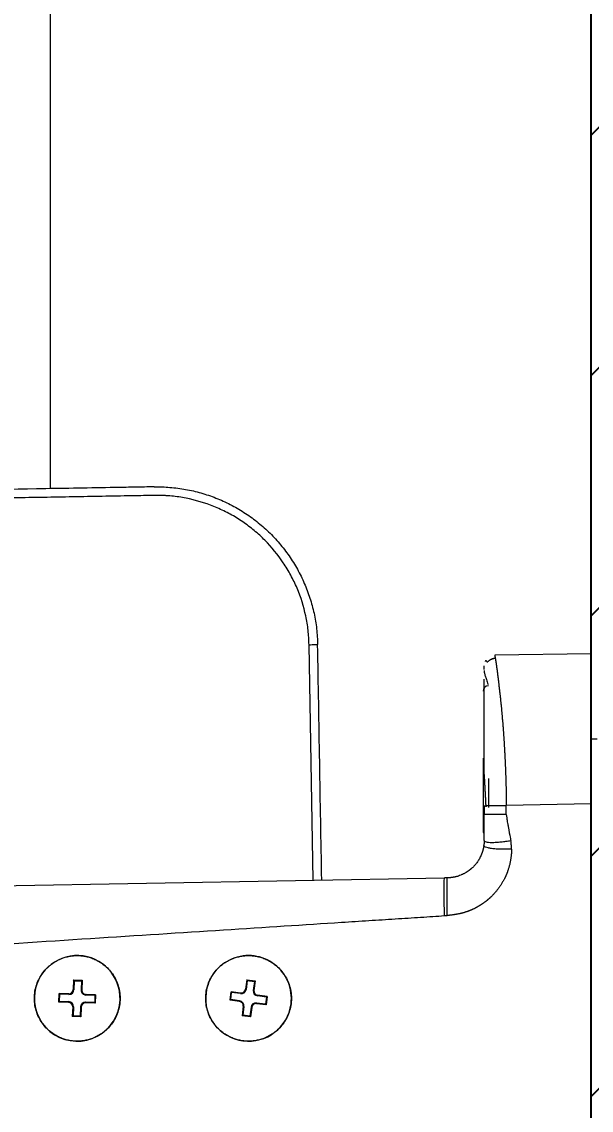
# Model space of a CAD drawing. Header units: millimetres. Extents: x 2433 to 4809, y -10272 to -6912.
# Drawn here: x 4344.4 to 4397.6, y -9118.4 to -9016.7 of the extents above; entities that cross this region are included whole.
import ezdxf

# ---------------------------------------------------------------- set-up
doc = ezdxf.new("R2010")
doc.units = ezdxf.units.MM
doc.layers.add('DIM', color=3, linetype='Continuous', lineweight=13)
doc.layers.add('hatch', color=2, linetype='Continuous')
doc.styles.add('ARIAL', font='arial.ttf')
doc.dimstyles.get("Standard").update_dxf_attribs({"dimtxt": 15, "dimasz": 15, "dimexe": 0.18, "dimexo": 0.0625, "dimgap": 4, "dimtad": 0, "dimtih": 1, "dimtoh": 1, "dimdec": 1, "dimdsep": 46, "dimtxsty": 'ARIAL', "dimcen": 0, "dimclrd": 3, "dimclre": 3, "dimclrt": 3, "dimadec": 0, "dimazin": 0, "dimtfac": 1, "dimtdec": 1, "dimtofl": 0, "dimtmove": 0, "dimatfit": 3, "dimfxl": 1, "dimtolj": 1, "dimtzin": 0, "dimarcsym": 0})

# ---------------------------------------------------------------- blocks, each defined once
blk = doc.blocks.new('*D41')
at = {"layer": 'Defpoints', "color": 0, "transparency": 16777216}
for p in [(4397.57, -8946.68), (4397.57, -8974.67), (4266.56, -9099.21)]:
    blk.add_point(p, dxfattribs=at)
at = {"layer": 'DIM', "color": 3, "lineweight": -2, "transparency": 16777216}
for p, q in [((4266.56, -8946.68), (4248.56, -8946.68)), ((4266.56, -9099.14), (4266.56, -8946.5)), ((4379.57, -8946.68), (4284.56, -8946.68)), ((4397.57, -8974.61), (4397.57, -8946.5))]:
    blk.add_line(p, q, dxfattribs=at)
at = {"layer": 'DIM', "color": 3, "transparency": 16777216}
for points in [[(4284.56, -8943.68), (4284.56, -8949.68), (4266.56, -8946.68)], [(4379.57, -8943.68), (4379.57, -8949.68), (4397.57, -8946.68)]]:
    blk.add_solid(points, dxfattribs=at)
at = {"layer": 'DIM', "color": 3, "transparency": 16777216, "insert": (4226.26, -8946.68), "char_height": 18, "attachment_point": 5, "style": 'ARIAL'}
blk.add_mtext('\\A1;131', dxfattribs=at)

msp = doc.modelspace()

# ---------------------------------------------------------------- hatches: boundary and pattern name
at = {"layer": 'hatch'}
h = msp.add_hatch(dxfattribs=at)
h.set_pattern_fill('ANSI31', color=256, scale=5)
h.set_pattern_definition([(45, (-10739.184, -4407.476), (-11.22532, 11.22532), [])])
h.paths.add_polyline_path([(4397.57, -9941.36), (4447.57, -9941.36), (4447.57, -7870.79), (4397.57, -7870.79)])

# ---------------------------------------------------------------- linework, layer by layer
msp.add_line((4397.57, -9941.36), (4397.57, -7799.37))
at = {"linetype": 'Continuous', "lineweight": 18, "extrusion": (-1, -2.22045e-16, 0)}
for p, q in [((4347.07, -9060.3), (4347.07, -8590.19)), ((4397.57, -9075.72), (4388.56, -9075.87)), ((4397.57, -9089.75), (4397.57, -9075.72)), ((4398.12, -9083.72), (4397.57, -9083.72)), ((4387.47, -9085.48), (4387.47, -9092.22)), ((4397.57, -9217.21), (4397.57, -9089.75)), ((4267.05, -9098.71), (4383.87, -9096.67)), ((4349.23, -9106.2), (4349.2, -9107.1)), ((4349.29, -9106.27), (4349.23, -9106.2)), ((4349.23, -9106.2), (4350.03, -9106.23)), ((4349.29, -9106.27), (4349.26, -9107.11)), ((4349.29, -9106.27), (4349.97, -9106.29)), ((4349.97, -9106.29), (4349.94, -9107.13)), ((4349.97, -9106.29), (4350.03, -9106.23)), ((4350.03, -9106.23), (4350, -9107.13)), ((4365.4, -9106.18), (4365.28, -9107.07)), ((4365.45, -9106.25), (4365.34, -9107.08)), ((4365.45, -9106.25), (4365.4, -9106.18)), ((4365.4, -9106.18), (4366.19, -9106.28)), ((4365.45, -9106.25), (4366.12, -9106.34)), ((4366.12, -9106.34), (4366.01, -9107.17)), ((4366.19, -9106.28), (4366.07, -9107.18)), ((4366.12, -9106.34), (4366.19, -9106.28)), ((4347.86, -9108.26), (4347.89, -9107.46)), ((4347.95, -9107.52), (4347.89, -9107.46)), ((4348.79, -9107.49), (4347.89, -9107.46)), ((4347.93, -9108.2), (4347.95, -9107.52)), ((4348.79, -9107.55), (4347.95, -9107.52)), ((4351.22, -9107.64), (4350.38, -9107.61)), ((4351.29, -9107.58), (4350.39, -9107.55)), ((4351.22, -9107.64), (4351.2, -9108.31)), ((4351.22, -9107.64), (4351.29, -9107.58)), ((4351.29, -9107.58), (4351.26, -9108.38)), ((4363.84, -9108.09), (4363.94, -9107.3)), ((4363.91, -9108.04), (4363.99, -9107.37)), ((4364.83, -9107.42), (4363.94, -9107.3)), ((4363.99, -9107.37), (4363.94, -9107.3)), ((4364.82, -9107.48), (4363.99, -9107.37)), ((4367.31, -9107.74), (4366.42, -9107.62)), ((4347.93, -9108.2), (4347.86, -9108.26)), ((4348.76, -9108.29), (4347.86, -9108.26)), ((4348.76, -9108.23), (4347.93, -9108.2)), ((4351.2, -9108.31), (4350.36, -9108.28)), ((4351.26, -9108.38), (4350.36, -9108.35)), ((4351.2, -9108.31), (4351.26, -9108.38)), ((4363.91, -9108.04), (4363.84, -9108.09)), ((4364.73, -9108.21), (4363.84, -9108.09)), ((4364.74, -9108.15), (4363.91, -9108.04)), ((4365.07, -9108.66), (4364.96, -9109.55)), ((4365.14, -9108.67), (4365.03, -9109.5)), ((4367.21, -9108.53), (4366.31, -9108.42)), ((4367.15, -9108.46), (4366.32, -9108.36)), ((4367.24, -9107.8), (4366.41, -9107.69)), ((4367.24, -9107.8), (4367.15, -9108.46)), ((4367.15, -9108.46), (4367.21, -9108.53)), ((4367.31, -9107.74), (4367.21, -9108.53)), ((4367.24, -9107.8), (4367.31, -9107.74)), ((4349.15, -9108.7), (4349.11, -9109.6)), ((4349.18, -9109.54), (4349.11, -9109.6)), ((4349.91, -9109.63), (4349.11, -9109.6)), ((4349.21, -9108.7), (4349.18, -9109.54)), ((4349.85, -9109.57), (4349.18, -9109.54)), ((4349.88, -9108.73), (4349.85, -9109.57)), ((4349.85, -9109.57), (4349.91, -9109.63)), ((4349.94, -9108.73), (4349.91, -9109.63)), ((4365.03, -9109.5), (4364.96, -9109.55)), ((4365.75, -9109.65), (4364.96, -9109.55)), ((4365.69, -9109.58), (4365.03, -9109.5)), ((4365.8, -9108.75), (4365.69, -9109.58)), ((4365.69, -9109.58), (4365.75, -9109.65)), ((4365.87, -9108.76), (4365.75, -9109.65))]:
    msp.add_line(p, q, dxfattribs=at)
at = {"linetype": 'Continuous', "lineweight": 13, "extrusion": (-1, -2.22045e-16, 0)}
for p, q in [((4371.61, -9096.88), (4371.22, -9074.88)), ((4387.97, -9087.37), (4387.97, -9090.08)), ((4397.57, -9089.75), (4389.64, -9089.89)), ((4348.79, -9107.55), (4348.79, -9107.49)), ((4349.26, -9107.11), (4349.2, -9107.1)), ((4349.94, -9107.13), (4350, -9107.13)), ((4350.38, -9107.61), (4350.39, -9107.55)), ((4364.82, -9107.48), (4364.83, -9107.42)), ((4365.34, -9107.08), (4365.28, -9107.07)), ((4366.01, -9107.17), (4366.07, -9107.18)), ((4366.41, -9107.69), (4366.42, -9107.62)), ((4348.76, -9108.23), (4348.76, -9108.29)), ((4350.36, -9108.28), (4350.36, -9108.35)), ((4364.74, -9108.15), (4364.73, -9108.21)), ((4365.14, -9108.67), (4365.07, -9108.66)), ((4366.32, -9108.36), (4366.31, -9108.42)), ((4349.21, -9108.7), (4349.15, -9108.7)), ((4349.88, -9108.73), (4349.94, -9108.73)), ((4365.8, -9108.75), (4365.87, -9108.76))]:
    msp.add_line(p, q, dxfattribs=at)
at = {"linetype": 'Continuous', "lineweight": 18}
for centre, radius, start, end in [((4387.97, -9079.22), 0.5, 90, 180), ((4387.97, -9092.22), 0.5, 180, 215.28), ((4349.57, -9107.92), 4, 357.9645, 177.9645), ((4365.57, -9107.92), 4, 352.5358, 172.5358), ((4348.8, -9107.09), 0.4, 267.9645, 357.9645), ((4348.8, -9107.09), 0.463, 267.9645, 357.9645), ((4350.4, -9107.15), 0.463, 177.9645, 267.9645), ((4350.4, -9107.15), 0.4, 177.9645, 267.9645), ((4365.57, -9107.92), 4, 172.5358, 352.5358), ((4364.88, -9107.02), 0.463, 262.5358, 352.5358), ((4364.88, -9107.02), 0.4, 262.5358, 352.5358), ((4366.47, -9107.23), 0.463, 172.5358, 262.5358), ((4366.47, -9107.23), 0.4, 172.5358, 262.5358), ((4349.57, -9107.92), 4, 177.9645, 357.9645), ((4348.75, -9108.69), 0.463, 357.9645, 87.9645), ((4348.75, -9108.69), 0.4, 357.9645, 87.9645), ((4350.34, -9108.74), 0.463, 87.9645, 177.9645), ((4350.34, -9108.74), 0.4, 87.9645, 177.9645), ((4364.68, -9108.61), 0.4, 352.5358, 82.5358), ((4364.68, -9108.61), 0.463, 352.5358, 82.5358), ((4366.26, -9108.81), 0.463, 82.5358, 172.5358), ((4366.26, -9108.81), 0.4, 82.5358, 172.5358)]:
    msp.add_arc(centre, radius, start, end, dxfattribs=at)
for points, degree, knots in [([(4356.76, -9060.13), (4356.68, -9060.14), (4356.44, -9060.14), (4355.93, -9060.15), (4355.22, -9060.16), (4354.36, -9060.18), (4352.65, -9060.21), (4350.07, -9060.25), (4343.2, -9060.37), (4332.9, -9060.55), (4314.58, -9060.87), (4300.84, -9061.11), (4291.68, -9061.27)], 3, [0, 0, 0, 0, 0.003853, 0.01045, 0.023644, 0.036838, 0.050032, 0.102808, 0.155584, 0.366688, 0.577792, 1, 1, 1, 1]), ([(4356.76, -9060.14), (4357.25, -9060.13), (4357.74, -9060.14), (4358.72, -9060.22), (4359.21, -9060.29), (4360.18, -9060.46), (4360.65, -9060.57), (4361.6, -9060.84), (4362.06, -9061), (4362.98, -9061.36), (4363.43, -9061.56), (4364.3, -9062.01), (4364.73, -9062.25), (4365.55, -9062.78), (4365.95, -9063.07), (4366.72, -9063.68), (4367.09, -9064), (4367.8, -9064.68), (4368.13, -9065.04), (4368.77, -9065.79), (4369.07, -9066.18), (4369.63, -9066.99), (4369.89, -9067.4), (4370.37, -9068.26), (4370.58, -9068.7), (4370.97, -9069.6), (4371.15, -9070.06), (4371.45, -9070.99), (4371.58, -9071.47), (4371.79, -9072.43), (4371.87, -9072.91), (4371.98, -9073.89), (4372.01, -9074.38), (4372.02, -9074.87)], 3, [0, 0, 0, 0, 0.0625, 0.0625, 0.125, 0.125, 0.1875, 0.1875, 0.25, 0.25, 0.3125, 0.3125, 0.375, 0.375, 0.4375, 0.4375, 0.5, 0.5, 0.5625, 0.5625, 0.625, 0.625, 0.6875, 0.6875, 0.75, 0.75, 0.8125, 0.8125, 0.875, 0.875, 0.9375, 0.9375, 1, 1, 1, 1]), ([(4388.56, -9075.87), (4388.56, -9075.87), (4388.56, -9075.87), (4388.56, -9075.87), (4388.56, -9075.88), (4388.56, -9075.88), (4388.56, -9075.88), (4388.56, -9075.88), (4388.56, -9075.88), (4388.56, -9075.88), (4388.56, -9075.89), (4388.56, -9075.89), (4388.56, -9075.89), (4388.56, -9075.89), (4388.56, -9075.9), (4388.56, -9075.9), (4388.56, -9075.91), (4388.56, -9075.91), (4388.57, -9075.92), (4388.57, -9075.92), (4388.57, -9075.93), (4388.57, -9075.93), (4388.57, -9075.94), (4388.57, -9075.95), (4388.57, -9075.95), (4388.58, -9075.96), (4388.58, -9075.97), (4388.58, -9075.98), (4388.58, -9075.99), (4388.58, -9076), (4388.58, -9076.01), (4388.59, -9076.02), (4388.59, -9076.03), (4388.59, -9076.04), (4388.59, -9076.05), (4388.6, -9076.07), (4388.6, -9076.08), (4388.6, -9076.09), (4388.6, -9076.11), (4388.61, -9076.12), (4388.61, -9076.14), (4388.61, -9076.15), (4388.61, -9076.17), (4388.62, -9076.19), (4388.62, -9076.2), (4388.62, -9076.22), (4388.63, -9076.24), (4388.63, -9076.26), (4388.63, -9076.28), (4388.64, -9076.3), (4388.64, -9076.32), (4388.64, -9076.34), (4388.65, -9076.37), (4388.65, -9076.39), (4388.66, -9076.41), (4388.66, -9076.44), (4388.66, -9076.46), (4388.67, -9076.49), (4388.67, -9076.52), (4388.68, -9076.54), (4388.68, -9076.57), (4388.68, -9076.6), (4388.69, -9076.63), (4388.69, -9076.66), (4388.7, -9076.69), (4388.7, -9076.73), (4388.71, -9076.76), (4388.71, -9076.79), (4388.72, -9076.83), (4388.72, -9076.86), (4388.73, -9076.9), (4388.73, -9076.94), (4388.74, -9076.97), (4388.74, -9077.01), (4388.75, -9077.05), (4388.75, -9077.09), (4388.76, -9077.13), (4388.77, -9077.18), (4388.77, -9077.22), (4388.78, -9077.26), (4388.78, -9077.31), (4388.79, -9077.36), (4388.8, -9077.4), (4388.8, -9077.45), (4388.81, -9077.5), (4388.81, -9077.55), (4388.82, -9077.6), (4388.83, -9077.65), (4388.83, -9077.71), (4388.84, -9077.76), (4388.85, -9077.82), (4388.85, -9077.87), (4388.86, -9077.93), (4388.87, -9077.99), (4388.88, -9078.05), (4388.88, -9078.11), (4388.89, -9078.17), (4388.9, -9078.23), (4388.91, -9078.29), (4388.91, -9078.36), (4388.92, -9078.42), (4388.93, -9078.49), (4388.94, -9078.56), (4388.94, -9078.63), (4388.95, -9078.7), (4388.96, -9078.77), (4388.97, -9078.84), (4388.98, -9078.91), (4388.99, -9078.99), (4388.99, -9079.06), (4389, -9079.14), (4389.01, -9079.22), (4389.02, -9079.3), (4389.03, -9079.38), (4389.04, -9079.46), (4389.05, -9079.54), (4389.06, -9079.63), (4389.07, -9079.71), (4389.08, -9079.8), (4389.09, -9079.89), (4389.1, -9079.99), (4389.11, -9080.1), (4389.12, -9080.23), (4389.14, -9080.36), (4389.15, -9080.48), (4389.16, -9080.61), (4389.18, -9080.75), (4389.19, -9080.88), (4389.2, -9081.01), (4389.21, -9081.14), (4389.23, -9081.28), (4389.24, -9081.41), (4389.25, -9081.54), (4389.26, -9081.68), (4389.27, -9081.82), (4389.28, -9081.95), (4389.3, -9082.09), (4389.31, -9082.23), (4389.32, -9082.36), (4389.33, -9082.5), (4389.34, -9082.64), (4389.35, -9082.78), (4389.36, -9082.92), (4389.37, -9083.05), (4389.38, -9083.19), (4389.39, -9083.33), (4389.4, -9083.47), (4389.41, -9083.61), (4389.42, -9083.75), (4389.43, -9083.89), (4389.44, -9084.03), (4389.44, -9084.17), (4389.45, -9084.31), (4389.46, -9084.44), (4389.47, -9084.58), (4389.48, -9084.72), (4389.48, -9084.86), (4389.49, -9085), (4389.5, -9085.14), (4389.51, -9085.27), (4389.51, -9085.41), (4389.52, -9085.55), (4389.53, -9085.68), (4389.53, -9085.82), (4389.54, -9085.96), (4389.55, -9086.09), (4389.55, -9086.23), (4389.56, -9086.36), (4389.56, -9086.5), (4389.57, -9086.63), (4389.57, -9086.76), (4389.58, -9086.9), (4389.58, -9087.03), (4389.59, -9087.16), (4389.59, -9087.29), (4389.6, -9087.42), (4389.6, -9087.55), (4389.6, -9087.68), (4389.61, -9087.81), (4389.61, -9087.94), (4389.61, -9088.07), (4389.62, -9088.19), (4389.62, -9088.32), (4389.62, -9088.44), (4389.62, -9088.57), (4389.63, -9088.69), (4389.63, -9088.81), (4389.63, -9088.94), (4389.63, -9089.06), (4389.63, -9089.18), (4389.63, -9089.3), (4389.64, -9089.42), (4389.64, -9089.54), (4389.64, -9089.66), (4389.64, -9089.77), (4389.64, -9089.85), (4389.64, -9089.89)], 3, [0, 0, 0, 0, 0.002665, 0.005355, 0.008072, 0.010815, 0.013584, 0.016378, 0.019199, 0.022046, 0.024918, 0.027817, 0.030742, 0.033692, 0.036669, 0.039672, 0.042701, 0.045755, 0.048836, 0.051943, 0.055076, 0.058235, 0.06142, 0.064631, 0.067868, 0.071131, 0.07442, 0.077735, 0.081076, 0.084443, 0.087836, 0.091255, 0.094701, 0.098172, 0.101669, 0.105193, 0.108742, 0.112318, 0.11592, 0.119547, 0.123201, 0.126881, 0.130587, 0.134318, 0.138076, 0.14186, 0.145671, 0.149507, 0.153369, 0.157257, 0.161172, 0.165112, 0.169078, 0.173071, 0.17709, 0.181134, 0.185205, 0.189302, 0.193425, 0.197574, 0.201749, 0.20595, 0.210177, 0.214431, 0.21871, 0.223015, 0.227347, 0.231705, 0.236088, 0.240498, 0.244934, 0.249396, 0.253884, 0.258398, 0.262938, 0.267505, 0.272097, 0.276716, 0.28136, 0.286031, 0.290728, 0.29545, 0.300199, 0.304974, 0.309775, 0.314603, 0.319456, 0.324335, 0.329241, 0.334172, 0.33913, 0.344114, 0.349124, 0.35416, 0.359222, 0.36431, 0.369424, 0.374565, 0.379731, 0.384924, 0.390142, 0.395387, 0.400658, 0.405955, 0.411278, 0.416627, 0.422002, 0.427404, 0.432831, 0.438285, 0.443764, 0.44927, 0.454802, 0.46036, 0.465944, 0.471554, 0.477191, 0.482853, 0.488541, 0.494256, 0.499997, 0.508075, 0.516116, 0.524118, 0.532081, 0.540006, 0.547893, 0.555742, 0.563552, 0.571324, 0.579058, 0.586753, 0.594411, 0.602029, 0.60961, 0.617152, 0.624657, 0.632122, 0.63955, 0.646939, 0.65429, 0.661603, 0.668878, 0.676115, 0.683313, 0.690473, 0.697595, 0.704679, 0.711724, 0.718732, 0.725701, 0.732632, 0.739525, 0.74638, 0.753197, 0.759975, 0.766716, 0.773418, 0.780083, 0.786709, 0.793297, 0.799848, 0.80636, 0.812834, 0.81927, 0.825668, 0.832028, 0.83835, 0.844635, 0.850881, 0.857089, 0.863259, 0.869392, 0.875486, 0.881543, 0.887561, 0.893542, 0.899485, 0.90539, 0.911257, 0.917087, 0.922878, 0.928632, 0.934348, 0.940027, 0.945667, 0.95127, 0.956835, 0.962362, 0.967852, 0.973304, 0.978719, 0.984095, 0.989434, 0.994736, 1, 1, 1, 1]), ([(4387.57, -9077.19), (4387.57, -9077.19), (4387.57, -9077.05), (4387.57, -9076.97), (4387.57, -9076.89), (4387.57, -9076.87)], 2, [0, 0, 0, 0.000062, 0.500031, 0.500031, 1, 1, 1]), ([(4387.57, -9087), (4387.57, -9086.09), (4387.57, -9085.25), (4387.57, -9084.3), (4387.57, -9083.46), (4387.57, -9082.66), (4387.57, -9081.93), (4387.57, -9080.63), (4387.57, -9079.62), (4387.57, -9078.89), (4387.57, -9078.32), (4387.57, -9078.2), (4387.57, -9078.09)], 2, [0, 0, 0, 0.10994, 0.10994, 0.243402, 0.243402, 0.376864, 0.376864, 0.643789, 0.643789, 0.910714, 0.910714, 1, 1, 1]), ([(4387.57, -9089.92), (4387.57, -9089.92), (4387.57, -9089.92), (4387.57, -9089.92), (4387.57, -9089.92), (4387.57, -9089.92), (4387.58, -9089.92), (4387.58, -9089.92), (4387.58, -9089.92), (4387.58, -9089.92), (4387.58, -9089.92), (4387.58, -9089.92), (4387.58, -9089.92), (4387.59, -9089.92), (4387.59, -9089.92), (4387.59, -9089.92), (4387.6, -9089.92), (4387.6, -9089.92), (4387.6, -9089.92), (4387.61, -9089.92), (4387.61, -9089.92), (4387.61, -9089.92), (4387.62, -9089.92), (4387.62, -9089.92), (4387.63, -9089.92), (4387.63, -9089.92), (4387.64, -9089.92), (4387.65, -9089.92), (4387.65, -9089.92), (4387.66, -9089.92), (4387.67, -9089.92), (4387.68, -9089.92), (4387.68, -9089.92), (4387.69, -9089.92), (4387.7, -9089.92), (4387.71, -9089.92), (4387.72, -9089.92), (4387.73, -9089.92), (4387.74, -9089.92), (4387.75, -9089.92), (4387.76, -9089.92), (4387.77, -9089.92), (4387.78, -9089.92), (4387.79, -9089.92), (4387.81, -9089.92), (4387.82, -9089.92), (4387.83, -9089.92), (4387.85, -9089.91), (4387.86, -9089.91), (4387.88, -9089.91), (4387.89, -9089.91), (4387.91, -9089.91), (4387.92, -9089.91), (4387.94, -9089.91), (4387.96, -9089.91), (4387.97, -9089.91), (4387.99, -9089.91), (4388.01, -9089.91), (4388.03, -9089.91), (4388.05, -9089.91), (4388.07, -9089.91), (4388.09, -9089.91), (4388.11, -9089.91), (4388.13, -9089.91), (4388.16, -9089.91), (4388.18, -9089.91), (4388.2, -9089.91), (4388.23, -9089.91), (4388.25, -9089.91), (4388.28, -9089.91), (4388.3, -9089.91), (4388.33, -9089.91), (4388.35, -9089.91), (4388.38, -9089.91), (4388.41, -9089.91), (4388.44, -9089.91), (4388.47, -9089.9), (4388.49, -9089.9), (4388.52, -9089.9), (4388.55, -9089.9), (4388.59, -9089.9), (4388.62, -9089.9), (4388.65, -9089.9), (4388.68, -9089.9), (4388.71, -9089.9), (4388.75, -9089.9), (4388.78, -9089.9), (4388.82, -9089.9), (4388.85, -9089.9), (4388.89, -9089.9), (4388.92, -9089.9), (4388.96, -9089.9), (4389, -9089.9), (4389.03, -9089.9), (4389.07, -9089.9), (4389.11, -9089.9), (4389.15, -9089.9), (4389.19, -9089.89), (4389.22, -9089.89), (4389.26, -9089.89), (4389.3, -9089.89), (4389.34, -9089.89), (4389.39, -9089.89), (4389.43, -9089.89), (4389.47, -9089.89), (4389.51, -9089.89), (4389.55, -9089.89), (4389.59, -9089.89), (4389.62, -9089.89), (4389.64, -9089.89)], 3, [0, 0, 0, 0, 0.005626, 0.011323, 0.017089, 0.022925, 0.028831, 0.034807, 0.040853, 0.04697, 0.053156, 0.059413, 0.06574, 0.072138, 0.078606, 0.085145, 0.091754, 0.098433, 0.105183, 0.112004, 0.118896, 0.125858, 0.132891, 0.139994, 0.147168, 0.154413, 0.161728, 0.169114, 0.176571, 0.184098, 0.191696, 0.199365, 0.207104, 0.214913, 0.222792, 0.230742, 0.238762, 0.246853, 0.255013, 0.263243, 0.271543, 0.279913, 0.288352, 0.296861, 0.305439, 0.314087, 0.322804, 0.33159, 0.340444, 0.349368, 0.358361, 0.367422, 0.376552, 0.38575, 0.395017, 0.404353, 0.413757, 0.423229, 0.43277, 0.44238, 0.452058, 0.461805, 0.471621, 0.481507, 0.491461, 0.501486, 0.51158, 0.521745, 0.531981, 0.542288, 0.552667, 0.563117, 0.573639, 0.584233, 0.594899, 0.605638, 0.616449, 0.627333, 0.638289, 0.649317, 0.660418, 0.671591, 0.682837, 0.694154, 0.705544, 0.717005, 0.728538, 0.740143, 0.751818, 0.763565, 0.775382, 0.787269, 0.799227, 0.811255, 0.823352, 0.835519, 0.847755, 0.860061, 0.872436, 0.884879, 0.897392, 0.909974, 0.922624, 0.935345, 0.948134, 0.960994, 0.973925, 0.986926, 1, 1, 1, 1]), ([(4387.57, -9093.16), (4387.57, -9092.99), (4387.57, -9092.78), (4387.57, -9092.6), (4387.57, -9092.54), (4387.57, -9092.51), (4387.57, -9092.5), (4387.57, -9092.49), (4387.57, -9092.49), (4387.57, -9092.49), (4387.57, -9092.38), (4387.57, -9092.23), (4387.57, -9092.05), (4387.57, -9091.96), (4387.57, -9091.92), (4387.57, -9091.9), (4387.57, -9091.89), (4387.57, -9091.88), (4387.57, -9091.36), (4387.57, -9090.98), (4387.57, -9090.75)], 3, [0, 0, 0, 0, 0.125, 0.1875, 0.21875, 0.234375, 0.242188, 0.246094, 0.246094, 0.25, 0.25, 0.375, 0.4375, 0.46875, 0.484375, 0.492188, 0.492188, 0.5, 0.5, 1, 1, 1, 1]), ([(4389.64, -9090.75), (4389.63, -9090.75), (4389.61, -9090.75), (4389.59, -9090.75), (4389.56, -9090.75), (4389.54, -9090.75), (4389.51, -9090.75), (4389.47, -9090.75), (4389.44, -9090.75), (4389.41, -9090.75), (4389.37, -9090.75), (4389.33, -9090.75), (4389.29, -9090.75), (4389.25, -9090.75), (4389.2, -9090.75), (4389.15, -9090.75), (4389.11, -9090.75), (4389.06, -9090.75), (4389.01, -9090.75), (4388.95, -9090.75), (4388.9, -9090.75), (4388.85, -9090.75), (4388.8, -9090.75), (4388.74, -9090.75), (4388.67, -9090.75), (4388.58, -9090.75), (4388.47, -9090.75), (4388.36, -9090.75), (4388.26, -9090.75), (4388.18, -9090.75), (4388.1, -9090.75), (4387.99, -9090.75), (4387.86, -9090.75), (4387.75, -9090.75), (4387.68, -9090.75), (4387.65, -9090.75), (4387.62, -9090.75), (4387.6, -9090.75), (4387.59, -9090.75), (4387.58, -9090.75), (4387.58, -9090.75), (4387.57, -9090.75), (4387.57, -9090.75), (4387.57, -9090.75), (4387.57, -9090.75)], 3, [0, 0, 0, 0, 0.00695, 0.014444, 0.022488, 0.031089, 0.040254, 0.049991, 0.060309, 0.071214, 0.082716, 0.094824, 0.107547, 0.120894, 0.134875, 0.149496, 0.164765, 0.180689, 0.197273, 0.214525, 0.232451, 0.251057, 0.265066, 0.284462, 0.30932, 0.339717, 0.375723, 0.427854, 0.469357, 0.500051, 0.526263, 0.576932, 0.651606, 0.748975, 0.790701, 0.82846, 0.862347, 0.892458, 0.918906, 0.941811, 0.961282, 0.977417, 0.990299, 1, 1, 1, 1]), ([(4389.64, -9090.75), (4389.65, -9090.85), (4389.67, -9091.01), (4389.7, -9091.16), (4389.71, -9091.24), (4389.72, -9091.27), (4389.72, -9091.29), (4389.72, -9091.3), (4389.73, -9091.38), (4389.75, -9091.49), (4389.79, -9091.67), (4389.8, -9091.77), (4389.81, -9091.82), (4389.82, -9091.85), (4389.82, -9091.86), (4389.82, -9091.87), (4389.82, -9091.87), (4389.82, -9091.87), (4389.98, -9092.74), (4390.06, -9093.17), (4390.06, -9093.17)], 3, [0, 0, 0, 0, 0.125, 0.1875, 0.21875, 0.234375, 0.234375, 0.25, 0.25, 0.375, 0.4375, 0.46875, 0.484375, 0.492187, 0.496094, 0.498047, 0.498047, 0.5, 0.5, 1, 1, 1, 1]), ([(4387.57, -9093.16), (4387.57, -9093.17), (4387.57, -9093.2), (4387.57, -9093.23), (4387.57, -9093.26), (4387.57, -9093.29), (4387.57, -9093.33), (4387.57, -9093.36), (4387.57, -9093.4), (4387.56, -9093.44), (4387.56, -9093.47), (4387.56, -9093.51), (4387.55, -9093.55), (4387.55, -9093.59), (4387.54, -9093.61), (4387.54, -9093.63)], 3, [0, 0, 0, 0, 0.069727, 0.139543, 0.209947, 0.281417, 0.354416, 0.42939, 0.506725, 0.586268, 0.667515, 0.749974, 0.833173, 0.91666, 1, 1, 1, 1]), ([(4390.13, -9093.98), (4390.13, -9093.91), (4390.13, -9093.81), (4390.12, -9093.69), (4390.12, -9093.63), (4390.12, -9093.6), (4390.11, -9093.59), (4390.11, -9093.58), (4390.11, -9093.58), (4390.11, -9093.57), (4390.11, -9093.57), (4390.11, -9093.52), (4390.09, -9093.38), (4390.08, -9093.29), (4390.06, -9093.17)], 3, [0, 0, 0, 0, 0.25, 0.375, 0.4375, 0.46875, 0.484375, 0.492187, 0.492187, 0.5, 0.5, 0.75, 0.75, 1, 1, 1, 1]), ([(4387.54, -9093.63), (4387.54, -9093.64), (4387.54, -9093.65), (4387.54, -9093.68), (4387.53, -9093.71), (4387.53, -9093.73), (4387.52, -9093.76), (4387.52, -9093.79), (4387.51, -9093.82), (4387.51, -9093.85), (4387.5, -9093.88), (4387.49, -9093.9), (4387.49, -9093.93), (4387.48, -9093.96), (4387.47, -9093.99), (4387.47, -9094.02), (4387.46, -9094.05), (4387.45, -9094.08), (4387.44, -9094.11), (4387.43, -9094.15), (4387.42, -9094.18), (4387.41, -9094.21), (4387.4, -9094.24), (4387.39, -9094.27), (4387.38, -9094.3), (4387.37, -9094.34), (4387.36, -9094.37), (4387.35, -9094.4), (4387.33, -9094.43), (4387.32, -9094.47), (4387.31, -9094.5), (4387.29, -9094.53), (4387.28, -9094.57), (4387.26, -9094.6), (4387.25, -9094.64), (4387.23, -9094.67), (4387.2, -9094.75), (4387.13, -9094.87), (4387.04, -9095.03), (4386.94, -9095.18), (4386.84, -9095.31), (4386.73, -9095.44), (4386.62, -9095.57), (4386.51, -9095.68), (4386.42, -9095.76), (4386.36, -9095.81), (4386.33, -9095.84), (4386.3, -9095.86), (4386.27, -9095.89), (4386.24, -9095.91), (4386.21, -9095.93), (4386.18, -9095.96), (4386.15, -9095.98), (4386.12, -9096), (4386.09, -9096.02), (4386.06, -9096.05), (4386.03, -9096.07), (4386, -9096.09), (4385.96, -9096.11), (4385.94, -9096.13), (4385.9, -9096.15), (4385.85, -9096.18), (4385.77, -9096.22), (4385.68, -9096.27), (4385.58, -9096.32), (4385.49, -9096.36), (4385.35, -9096.42), (4385.18, -9096.49), (4385.01, -9096.54), (4384.88, -9096.57), (4384.8, -9096.59), (4384.75, -9096.6), (4384.71, -9096.61), (4384.67, -9096.61), (4384.62, -9096.62), (4384.58, -9096.63), (4384.54, -9096.63), (4384.49, -9096.64), (4384.45, -9096.64), (4384.4, -9096.65), (4384.35, -9096.65), (4384.3, -9096.66), (4384.26, -9096.66), (4384.21, -9096.66), (4384.17, -9096.66), (4384.15, -9096.66), (4384.13, -9096.66)], 3, [0, 0, 0, 0, 0.005346, 0.010792, 0.016336, 0.021971, 0.027692, 0.033494, 0.039369, 0.045311, 0.051313, 0.057367, 0.063469, 0.069622, 0.075828, 0.08209, 0.08841, 0.094792, 0.101239, 0.107755, 0.114342, 0.121003, 0.127736, 0.134541, 0.141418, 0.148365, 0.155383, 0.162469, 0.169624, 0.176846, 0.184134, 0.191488, 0.198907, 0.206388, 0.213932, 0.221537, 0.229202, 0.26724, 0.304391, 0.34054, 0.375522, 0.409361, 0.442269, 0.474477, 0.505683, 0.513613, 0.521517, 0.52939, 0.537227, 0.545025, 0.552778, 0.560482, 0.56814, 0.575771, 0.583396, 0.591036, 0.598713, 0.606448, 0.614264, 0.622174, 0.626174, 0.63738, 0.655995, 0.681923, 0.700971, 0.721345, 0.742998, 0.791601, 0.828517, 0.854187, 0.868894, 0.877303, 0.885705, 0.894107, 0.902549, 0.911092, 0.9198, 0.928712, 0.937842, 0.947202, 0.956725, 0.966216, 0.975469, 0.98429, 0.992519, 1, 1, 1, 1]), ([(4390.13, -9093.98), (4390.12, -9095.14), (4389.71, -9096.2), (4389.5, -9096.73), (4388.89, -9097.71), (4388.12, -9098.56), (4387.65, -9098.92), (4387.17, -9099.28), (4386.64, -9099.54), (4386.09, -9099.81), (4385.46, -9099.97), (4384.85, -9100.12), (4384.13, -9100.18)], 2, [0, 0, 0, 0.25, 0.25, 0.375, 0.5, 0.625, 0.625, 0.75, 0.75, 0.875, 0.875, 1, 1, 1]), ([(4384.13, -9096.66), (4384.11, -9096.66), (4384.09, -9096.66), (4384.06, -9096.66), (4384.05, -9096.66), (4384.03, -9096.67), (4384.02, -9096.67), (4383.95, -9096.67), (4383.91, -9096.67), (4383.87, -9096.67)], 3, [0, 0, 0, 0, 0.25, 0.25, 0.375, 0.375, 0.5, 0.5, 1, 1, 1, 1]), ([(4384.11, -9097.69), (4384.11, -9097.35), (4384.11, -9096.81), (4384.13, -9096.66), (4384.13, -9096.66)], 3, [0, 0, 0, 0, 0.50071, 1, 1, 1, 1]), ([(4384.13, -9100.18), (4384.13, -9099.76), (4384.11, -9098.87), (4384.11, -9098.04), (4384.11, -9097.69), (4384.11, -9097.69)], 3, [0, 0, 0, 0, 0.498874, 0.999792, 1, 1, 1, 1]), ([(4383.87, -9100.19), (4383.92, -9100.19), (4383.96, -9100.19), (4384.04, -9100.18), (4384.08, -9100.17), (4384.13, -9100.18)], 3, [0, 0, 0, 0, 0.5, 0.5, 1, 1, 1, 1])]:
    msp.add_open_spline(points, degree=degree, knots=knots, dxfattribs=at)
at = {"linetype": 'Continuous', "lineweight": 13}
for points, knots in [([(4371.22, -9074.88), (4371.21, -9074.43), (4371.17, -9073.75), (4371.08, -9073.09), (4371, -9072.64), (4370.96, -9072.42), (4370.73, -9071.31), (4370.46, -9070.44), (4369.93, -9069.19), (4369.63, -9068.58), (4369.3, -9067.99), (4369.06, -9067.6), (4368.94, -9067.41), (4368.31, -9066.47), (4367.74, -9065.77), (4366.78, -9064.81), (4366.29, -9064.35), (4365.75, -9063.93), (4365.39, -9063.66), (4365.21, -9063.53), (4364.65, -9063.14), (4364.26, -9062.91), (4363.47, -9062.47), (4363.07, -9062.28), (4361.81, -9061.74), (4360.95, -9061.46), (4359.62, -9061.17), (4358.96, -9061.05), (4358.17, -9060.98), (4357.78, -9060.95), (4357.58, -9060.94), (4357.48, -9060.94), (4357.44, -9060.94), (4357.41, -9060.94), (4357.39, -9060.94), (4357.28, -9060.94), (4357.13, -9060.93), (4356.92, -9060.93), (4356.81, -9060.94), (4356.75, -9060.94), (4356.73, -9060.94), (4356.71, -9060.94), (4356.71, -9060.94), (4356.7, -9060.94), (4356.61, -9060.94), (4356.46, -9060.94), (4356.25, -9060.94), (4356.14, -9060.95), (4356.08, -9060.95), (4356.04, -9060.95), (4356.03, -9060.95), (4356.02, -9060.95), (4356.02, -9060.95), (4355.65, -9060.96), (4355.2, -9060.96), (4354.86, -9060.97), (4354.74, -9060.97), (4354.69, -9060.97), (4354.67, -9060.97), (4354.66, -9060.97), (4354.65, -9060.97), (4354.65, -9060.97), (4354.65, -9060.97), (4353.73, -9060.99), (4352.82, -9061.01), (4350.08, -9061.05), (4348.26, -9061.09), (4344.61, -9061.15), (4342.78, -9061.18), (4340.05, -9061.23), (4338.68, -9061.25), (4337.08, -9061.28), (4336.28, -9061.29), (4335.89, -9061.3), (4335.69, -9061.3), (4335.59, -9061.31), (4335.54, -9061.31), (4335.51, -9061.31), (4335.5, -9061.31), (4335.49, -9061.31), (4335.49, -9061.31), (4335.49, -9061.31), (4335.47, -9061.31), (4334.77, -9061.32), (4332.78, -9061.36), (4331.5, -9061.38), (4330.78, -9061.39), (4330.4, -9061.4), (4330.21, -9061.4), (4330.11, -9061.4), (4330.07, -9061.4), (4330.04, -9061.4), (4330.03, -9061.4), (4328.39, -9061.43), (4326.5, -9061.47), (4325.21, -9061.49), (4324.8, -9061.49), (4324.65, -9061.5), (4324.59, -9061.5), (4324.56, -9061.5), (4324.55, -9061.5), (4324.54, -9061.5), (4324.54, -9061.5), (4324.54, -9061.5), (4324.54, -9061.5), (4324.54, -9061.5), (4322.67, -9061.53), (4319.9, -9061.58), (4316.73, -9061.64), (4315.15, -9061.66), (4314.37, -9061.68), (4313.98, -9061.68), (4313.79, -9061.69), (4313.69, -9061.69), (4313.64, -9061.69), (4313.62, -9061.69), (4313.6, -9061.69), (4313.6, -9061.69), (4313.59, -9061.69), (4313.59, -9061.69), (4300.15, -9061.92), (4292.85, -9062.05), (4291.7, -9062.07)], [0, 0, 0, 0, 0.015625, 0.023437, 0.023437, 0.03125, 0.03125, 0.0625, 0.0625, 0.078125, 0.085937, 0.085937, 0.09375, 0.09375, 0.125, 0.125, 0.140625, 0.148437, 0.148437, 0.15625, 0.15625, 0.171875, 0.171875, 0.1875, 0.1875, 0.21875, 0.21875, 0.234375, 0.242187, 0.246094, 0.248047, 0.249023, 0.249512, 0.249512, 0.25, 0.25, 0.253906, 0.255859, 0.256836, 0.257324, 0.257568, 0.25769, 0.25769, 0.257812, 0.257812, 0.261719, 0.263672, 0.264648, 0.265137, 0.265381, 0.265503, 0.265503, 0.265625, 0.265625, 0.273437, 0.277344, 0.279297, 0.280273, 0.280762, 0.281006, 0.281128, 0.281128, 0.28125, 0.28125, 0.3125, 0.3125, 0.375, 0.375, 0.4375, 0.4375, 0.46875, 0.484375, 0.492187, 0.496094, 0.498047, 0.499023, 0.499512, 0.499756, 0.499878, 0.499939, 0.499939, 0.5, 0.5, 0.53125, 0.546875, 0.554687, 0.558594, 0.560547, 0.561523, 0.562012, 0.562256, 0.562256, 0.5625, 0.5625, 0.59375, 0.609375, 0.617187, 0.621094, 0.623047, 0.624023, 0.624512, 0.624756, 0.624878, 0.624939, 0.624939, 0.625, 0.625, 0.6875, 0.71875, 0.734375, 0.742187, 0.746094, 0.748047, 0.749023, 0.749512, 0.749756, 0.749878, 0.749939, 0.749939, 0.75, 0.75, 1, 1, 1, 1]), ([(4371.22, -9074.88), (4371.31, -9074.88), (4371.42, -9074.88), (4371.61, -9074.87), (4371.71, -9074.87), (4371.86, -9074.87), (4371.93, -9074.87), (4372, -9074.87), (4372.02, -9074.87), (4372.02, -9074.87)], [0, 0, 0, 0, 0.25, 0.25, 0.5, 0.5, 0.75, 0.75, 1, 1, 1, 1]), ([(4387.57, -9093.16), (4387.57, -9093.19), (4387.6, -9093.24), (4387.73, -9093.3), (4387.96, -9093.34), (4388.29, -9093.35), (4388.69, -9093.34), (4389.15, -9093.3), (4389.61, -9093.24), (4389.92, -9093.2), (4390.06, -9093.17)], [0, 0, 0, 0, 0.124614, 0.249722, 0.37483, 0.499938, 0.625046, 0.750155, 0.875263, 1, 1, 1, 1]), ([(4390.13, -9093.98), (4389.98, -9093.99), (4389.65, -9094), (4389.16, -9093.99), (4388.68, -9093.97), (4388.26, -9093.93), (4387.92, -9093.86), (4387.69, -9093.79), (4387.56, -9093.71), (4387.54, -9093.65), (4387.54, -9093.63)], [0, 0, 0, 0, 0.125129, 0.250259, 0.375388, 0.500517, 0.625647, 0.750776, 0.875906, 1, 1, 1, 1]), ([(4383.87, -9100.19), (4383.86, -9099.78), (4383.85, -9098.88), (4383.84, -9097.63), (4383.85, -9096.82), (4383.86, -9096.67), (4383.87, -9096.67)], [0, 0, 0, 0, 0.250024, 0.499976, 0.749929, 1, 1, 1, 1]), ([(4268.28, -9107.63), (4294.85, -9105.92), (4317.78, -9104.45), (4346.69, -9102.59), (4355.41, -9102.02), (4367.12, -9101.27), (4370.81, -9101.03), (4375.12, -9100.76), (4375.96, -9100.7), (4377.21, -9100.62), (4377.63, -9100.6), (4378.45, -9100.54), (4378.86, -9100.52), (4379.68, -9100.46), (4380.08, -9100.44), (4380.87, -9100.39), (4381.26, -9100.36), (4382.41, -9100.29), (4383.15, -9100.24), (4383.87, -9100.19)], [0, 0, 0, 0, 0.5, 0.5, 0.75, 0.75, 0.875, 0.875, 0.90625, 0.90625, 0.921875, 0.921875, 0.9375, 0.9375, 0.953125, 0.953125, 0.96875, 0.96875, 1, 1, 1, 1])]:
    msp.add_open_spline(points, degree=3, knots=knots, dxfattribs=at)
at = {"linetype": 'Continuous', "lineweight": 18}
for points, degree in [([(4372.41, -9096.87), (4372.34, -9093.2), (4372.21, -9085.87), (4372.09, -9078.54), (4372.02, -9074.87)], 3), ([(4388.6, -9076.14), (4388.16, -9076.22), (4387.85, -9076.53)], 2), ([(4388.6, -9076.15), (4388.16, -9076.22), (4387.85, -9076.53)], 2), ([(4387.81, -9076.44), (4387.72, -9076.37), (4387.67, -9076.44)], 2), ([(4387.81, -9076.43), (4387.72, -9076.37), (4387.68, -9076.43)], 2), ([(4387.57, -9077.28), (4387.53, -9077.46), (4387.94, -9078.59)], 2), ([(4387.57, -9087), (4387.73, -9090.04)], 1), ([(4387.57, -9089.92), (4387.57, -9090.2), (4387.57, -9090.47), (4387.57, -9090.75)], 3)]:
    msp.add_open_spline(points, degree=degree, dxfattribs=at)
at = {"linetype": 'Continuous', "lineweight": 13}
msp.add_open_spline([(4389.64, -9090.75), (4389.64, -9090.46), (4389.64, -9090.17), (4389.64, -9089.89)], degree=3, dxfattribs=at)
at = {"linetype": 'Continuous', "lineweight": 18}
for points in [[(4349.57, -9111.92), (4341.57, -9111.92), (4341.57, -9103.92), (4349.57, -9103.92)], [(4349.57, -9103.92), (4357.57, -9103.92), (4357.57, -9111.92), (4349.57, -9111.92)], [(4365.57, -9111.92), (4357.57, -9111.92), (4357.57, -9103.92), (4365.57, -9103.92)], [(4365.57, -9103.92), (4373.57, -9103.92), (4373.57, -9111.92), (4365.57, -9111.92)]]:
    msp.add_rational_spline(points, [1, 0.333333333333, 0.333333333333, 1], degree=3, dxfattribs=at)

# ---------------------------------------------------------------- dimensions: what is measured, and where the dimension line sits
at = {"layer": 'DIM', "color": 3}
dim = msp.add_linear_dim(base=(4397.57, -8946.68), p1=(4266.56, -9099.21), p2=(4397.57, -8974.67), dimstyle='Standard', override={"dimtxt": 18, "dimasz": 18, "dimgap": 5}, dxfattribs=at)
dim.commit()
dim.dimension.update_dxf_attribs({"geometry": '*D41', "text_midpoint": (4226.26, -8946.68), "dimtype": 160})

doc.saveas('drawing.dxf')
